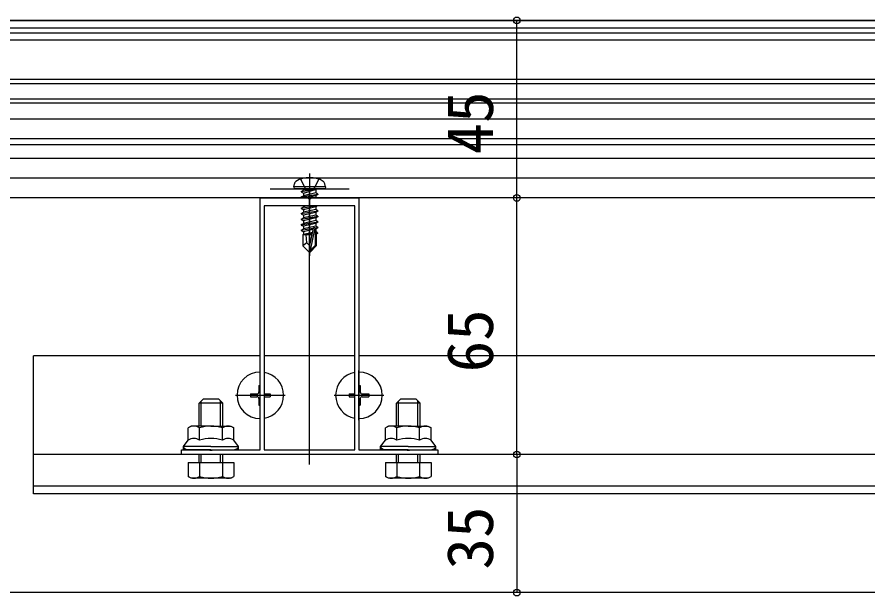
# Model space of a CAD drawing. Units: millimetres, scale not verified. Extents: x -700 to 700, y -1043 to 1037.
# Drawn here: x -289.6 to -74, y -702.1 to -555.4 of the extents above; entities that cross this region are included whole.
import ezdxf
from ezdxf.enums import TextEntityAlignment as Align

# ---------------------------------------------------------------- set-up
doc = ezdxf.new("R2010")
doc.units = ezdxf.units.MM
doc.header["$LTSCALE"] = 6
for name, color, linetype in [('0-2_YKK_11', 7, 'Continuous'), ('0-4_YKK_12', 2, 'Continuous'), ('0-5_YKK_13', 4, 'Continuous'), ('0-6_YKK_D', 6, 'Continuous')]:
    doc.layers.add(name, color=color, linetype=linetype)
doc.styles.add('ＭＳ ゴシック', font='')
doc.styles.get('ＭＳ ゴシック').set_extended_font_data('MS Gothic')

msp = doc.modelspace()

# ---------------------------------------------------------------- linework, layer by layer
at = {"layer": '0-2_YKK_11'}
for points in [[(-183, -666.2), (-248, -666.2), (-248, -665), (-240.958, -665), (-240.775, -665.12), (-240.225, -665.12), (-240.042, -665), (-228, -665), (-228, -601.2), (-215.958, -601.2), (-215.775, -601.32), (-215.225, -601.32), (-215.042, -601.2), (-203, -601.2), (-203, -665), (-190.958, -665), (-190.775, -665.12), (-190.225, -665.12), (-190.042, -665), (-183, -665)], [(-227, -603.2), (-227, -665), (-204, -665), (-204, -603.2)]]:
    msp.add_lwpolyline(points, close=True, dxfattribs=at)
at = {"layer": '0-4_YKK_12'}
for p, q in [((-396.982, -556.2), (19, -556.2)), ((465.982, -556.2), (-396.982, -556.2)), ((465.355, -558.2), (-396.355, -558.2)), ((465.144, -559.4), (-396.144, -559.4)), ((464.826, -561.2), (-395.826, -561.2)), ((479.5, -572.32), (-410.5, -572.32)), ((479.5, -577.2), (-410.5, -577.2)), ((479.5, -587.7), (-410.5, -587.7)), ((-215.5, -668.7), (-215.5, -598.7)), ((479.5, -601.2), (-410.5, -601.2)), ((-228, -641.2), (-285.5, -641.2)), ((-285.5, -676.2), (-285.5, -641.2)), ((-204, -641.2), (-227, -641.2)), ((22, -641.2), (-203, -641.2)), ((354.5, -666.2), (-285.5, -666.2)), ((354.5, -674.2), (-285.5, -674.2)), ((354.5, -676.2), (-285.5, -676.2))]:
    msp.add_line(p, q, dxfattribs=at)
msp.add_lwpolyline([(497, -701.2), (417.976, -701.2), (-348.976, -701.2), (-428, -701.2)], dxfattribs=at)
at = {"layer": '0-5_YKK_13'}
for p, q in [((479.5, -571.2), (-410.5, -571.2)), ((479.5, -576.2), (-410.5, -576.2)), ((479.5, -581.2), (-410.5, -581.2)), ((479.5, -586.2), (-410.5, -586.2)), ((479.5, -591.2), (-410.5, -591.2)), ((-215.5, -595), (-215.5, -615.9)), ((479.5, -596.2), (-410.5, -596.2)), ((-225.5, -598.9), (-205.5, -598.9)), ((-219.5, -598.4), (-219.359, -597.597)), ((-211.5, -598.4), (-219.5, -598.4)), ((-219.5, -598.4), (-219.412, -598.9)), ((-211.588, -598.9), (-219.412, -598.9)), ((-217.6, -599.55), (-214, -598.95)), ((-214, -599.05), (-217.6, -599.65)), ((-217.6, -599.55), (-217.05, -599.232)), ((-214, -598.95), (-217.05, -599.232)), ((-217.05, -599.967), (-214, -599.05)), ((-217.05, -599.1), (-217.05, -599.232)), ((-214, -598.95), (-214, -599.05)), ((-213.95, -599.1), (-213.95, -599.932)), ((-211.5, -598.4), (-211.641, -597.597)), ((-211.5, -598.4), (-211.588, -598.9)), ((-217.6, -599.55), (-217.6, -599.65)), ((-217.6, -599.55), (-217.6, -599.65)), ((-217.6, -599.65), (-217.05, -599.967)), ((-217.6, -600.95), (-213.4, -600.25)), ((-213.4, -600.35), (-217.6, -601.05)), ((-217.6, -600.95), (-217.05, -600.632)), ((-217.6, -600.95), (-217.6, -601.05)), ((-217.6, -601.05), (-217.34, -601.2)), ((-213.95, -599.932), (-217.05, -600.632)), ((-217.05, -599.967), (-217.05, -600.632)), ((-213.95, -600.667), (-216.309, -601.2)), ((-213.4, -600.25), (-213.95, -599.932)), ((-213.4, -600.35), (-213.95, -600.667)), ((-213.95, -600.667), (-213.95, -601.2)), ((-213.4, -600.25), (-213.4, -600.35)), ((-213.701, -603.2), (-217.6, -603.85)), ((-217.6, -603.75), (-214.301, -603.2)), ((-217.6, -603.75), (-217.05, -603.432)), ((-217.6, -603.75), (-217.6, -603.85)), ((-216.021, -603.2), (-217.05, -603.432)), ((-217.05, -603.2), (-217.05, -603.432)), ((-213.95, -603.467), (-213.95, -604.132)), ((-217.6, -603.85), (-217.05, -604.167)), ((-217.6, -605.15), (-213.4, -604.45)), ((-213.4, -604.55), (-217.6, -605.25)), ((-217.6, -605.15), (-217.05, -604.832)), ((-217.6, -605.15), (-217.6, -605.25)), ((-217.6, -605.25), (-217.05, -605.567)), ((-217.6, -606.55), (-213.4, -605.85)), ((-213.4, -605.95), (-217.6, -606.65)), ((-213.95, -604.132), (-217.05, -604.832)), ((-217.05, -604.167), (-217.05, -604.832)), ((-213.95, -605.532), (-217.05, -606.232)), ((-217.05, -605.567), (-217.05, -606.232)), ((-213.4, -604.45), (-213.95, -604.132)), ((-213.95, -604.867), (-213.95, -605.532)), ((-213.4, -605.85), (-213.95, -605.532)), ((-213.4, -604.45), (-213.4, -604.55)), ((-213.4, -605.85), (-213.4, -605.95)), ((-217.6, -606.55), (-217.05, -606.232)), ((-217.6, -606.55), (-217.6, -606.65)), ((-217.6, -606.65), (-217.05, -606.967)), ((-217.6, -607.95), (-213.4, -607.25)), ((-213.4, -607.35), (-217.6, -608.05)), ((-217.6, -607.95), (-217.05, -607.632)), ((-217.6, -607.95), (-217.6, -608.05)), ((-217.6, -608.05), (-217.05, -608.367)), ((-213.95, -606.932), (-217.05, -607.632)), ((-217.05, -606.967), (-217.05, -607.632)), ((-213.95, -606.267), (-213.95, -606.932)), ((-213.4, -607.25), (-213.95, -606.932)), ((-213.95, -607.667), (-213.95, -608.332)), ((-213.4, -607.25), (-213.4, -607.35)), ((-217.6, -609.35), (-214.574, -608.846)), ((-214.602, -608.95), (-217.6, -609.45)), ((-217.6, -609.35), (-217.05, -609.032)), ((-217.6, -609.35), (-217.6, -609.45)), ((-217.6, -609.45), (-217.05, -609.767)), ((-213.95, -608.332), (-217.05, -609.032)), ((-217.05, -608.367), (-217.05, -609.032)), ((-214.66, -609.228), (-217.05, -609.767)), ((-217.05, -609.767), (-217.05, -610.432)), ((-214.805, -609.925), (-217.05, -610.432)), ((-214.865, -610.217), (-216.583, -610.5)), ((-214.59, -608.893), (-215.5, -613.278)), ((-214.168, -608.777), (-215.35, -614.476)), ((-214.168, -608.778), (-213.4, -608.65)), ((-213.4, -608.75), (-214.113, -608.869)), ((-213.95, -609.732), (-214.103, -609.767)), ((-214.1, -608.948), (-214.1, -613.226)), ((-213.5, -609.992), (-214.1, -610.091)), ((-213.5, -610.208), (-214.1, -610.324)), ((-213.4, -608.65), (-213.95, -608.332)), ((-213.95, -609.067), (-213.95, -609.732)), ((-213.5, -609.992), (-213.95, -609.732)), ((-213.5, -610.208), (-213.8, -610.381)), ((-213.5, -609.992), (-213.5, -610.208)), ((-213.4, -608.65), (-213.4, -608.75)), ((-217.2, -610.5), (-217.05, -610.432)), ((-217.2, -610.5), (-217.2, -613.35)), ((-214.924, -610.5), (-217.2, -610.5)), ((-214.92, -610.484), (-215.004, -610.5)), ((-213.8, -610.5), (-214.1, -610.5)), ((-213.8, -610.381), (-213.8, -613.35)), ((-216.243, -612.547), (-217.2, -613.35)), ((-215.65, -614.9), (-217.2, -613.35)), ((-215.5, -613.278), (-215.65, -614.9)), ((-215.5, -613.278), (-215.5, -614.9)), ((-214.1, -613.226), (-215.35, -614.476)), ((-215.35, -614.9), (-213.8, -613.35)), ((-215.35, -614.476), (-215.35, -614.9)), ((-213.8, -613.35), (-214.1, -613.226)), ((-215.65, -614.9), (-215.35, -614.9)), ((-228, -657.5), (-228, -644.9)), ((-203, -657.5), (-203, -644.9)), ((-228.35, -648.7), (-228, -648.7)), ((-228.35, -648.7), (-228.35, -650.35)), ((-203, -648.7), (-202.65, -648.7)), ((-202.65, -648.7), (-202.65, -650.35)), ((-234.3, -651.2), (-221.7, -651.2)), ((-230.5, -650.85), (-230.5, -651.55)), ((-230.5, -650.85), (-228.85, -650.85)), ((-227, -650.85), (-225.5, -650.85)), ((-225.5, -650.85), (-225.5, -651.55)), ((-209.3, -651.2), (-196.7, -651.2)), ((-205.5, -650.85), (-205.5, -651.55)), ((-205.5, -650.85), (-204, -650.85)), ((-202.15, -650.85), (-200.5, -650.85)), ((-200.5, -650.85), (-200.5, -651.55)), ((-237.5, -653.2), (-243.5, -653.2)), ((-242.96, -659), (-242.96, -652.66)), ((-238.04, -659), (-238.04, -652.66)), ((-230.5, -651.55), (-228.85, -651.55)), ((-228.35, -652.05), (-228.35, -653.7)), ((-227, -651.55), (-225.5, -651.55)), ((-205.5, -651.55), (-204, -651.55)), ((-202.65, -652.05), (-202.65, -653.7)), ((-202.15, -651.55), (-200.5, -651.55)), ((-187.5, -653.2), (-193.5, -653.2)), ((-192.96, -659), (-192.96, -652.66)), ((-188.04, -659), (-188.04, -652.66)), ((-228.35, -653.7), (-228, -653.7)), ((-203, -653.7), (-202.65, -653.7)), ((-245.5, -659), (-246.274, -659.447)), ((-246.274, -662.6), (-246.274, -659.447)), ((-240.5, -659), (-245.5, -659)), ((-243.387, -662.6), (-243.387, -659.447)), ((-240.5, -659), (-235.5, -659)), ((-237.613, -662.6), (-237.613, -659.447)), ((-235.5, -659), (-234.726, -659.447)), ((-234.726, -662.6), (-234.726, -659.447)), ((-195.5, -659), (-196.274, -659.447)), ((-196.274, -662.6), (-196.274, -659.447)), ((-190.5, -659), (-195.5, -659)), ((-193.387, -662.6), (-193.387, -659.447)), ((-190.5, -659), (-185.5, -659)), ((-187.613, -662.6), (-187.613, -659.447)), ((-185.5, -659), (-184.726, -659.447)), ((-184.726, -662.6), (-184.726, -659.447)), ((-247.5, -665), (-247.5, -664.2)), ((-240.5, -665), (-247.5, -665)), ((-243.5, -668.2), (-243.5, -666.2)), ((-242.96, -668.2), (-242.96, -666.2)), ((-240.5, -665), (-233.5, -665)), ((-238.04, -668.2), (-238.04, -666.2)), ((-237.5, -668.2), (-237.5, -666.2)), ((-233.5, -665), (-233.5, -664.2)), ((-197.5, -665), (-197.5, -664.2)), ((-190.5, -665), (-197.5, -665)), ((-193.5, -668.2), (-193.5, -666.2)), ((-192.96, -668.2), (-192.96, -666.2)), ((-190.5, -665), (-183.5, -665)), ((-188.04, -668.2), (-188.04, -666.2)), ((-187.5, -668.2), (-187.5, -666.2)), ((-183.5, -665), (-183.5, -664.2)), ((-246.274, -668.2), (-246.274, -671.753)), ((-243.387, -668.2), (-243.387, -671.753)), ((-237.613, -668.2), (-237.613, -671.753)), ((-196.274, -668.2), (-196.274, -671.753)), ((-193.387, -668.2), (-193.387, -671.753)), ((-187.613, -668.2), (-187.613, -671.753)), ((-245.5, -672.2), (-246.274, -671.753)), ((-235.5, -672.2), (-245.5, -672.2)), ((-235.5, -672.2), (-234.726, -671.753)), ((-195.5, -672.2), (-196.274, -671.753)), ((-185.5, -672.2), (-195.5, -672.2)), ((-185.5, -672.2), (-184.726, -671.753))]:
    msp.add_line(p, q, dxfattribs=at)
for points in [[(479.5, -571.2), (479.5, -601.2), (-410.5, -601.2)], [(-217.8, -596.42), (-216.645, -598.737), (-215.5, -599.346)], [(-213.2, -596.42), (-214.355, -598.737), (-215.5, -599.346)], [(-213.487, -603.2), (-213.95, -603.467), (-217.05, -604.167)], [(-213.4, -604.55), (-213.95, -604.867), (-217.05, -605.567)], [(-213.4, -605.95), (-213.95, -606.267), (-217.05, -606.967)], [(-213.4, -607.35), (-213.95, -607.667), (-217.05, -608.367)], [(-213.4, -608.75), (-213.95, -609.067), (-214.1, -609.101)], [(-215.5, -613.278), (-216.243, -612.547), (-216.4, -610.5)], [(-243.5, -659), (-243.5, -653.2), (-242.5, -652.2)], [(-237.5, -659), (-237.5, -653.2), (-238.5, -652.2), (-242.5, -652.2)], [(-193.5, -659), (-193.5, -653.2), (-192.5, -652.2)], [(-187.5, -659), (-187.5, -653.2), (-188.5, -652.2), (-192.5, -652.2)], [(-240.5, -664.2), (-247.5, -664.2), (-246.274, -662.6)], [(-240.5, -664.2), (-233.5, -664.2), (-234.726, -662.6)], [(-190.5, -664.2), (-197.5, -664.2), (-196.274, -662.6)], [(-190.5, -664.2), (-183.5, -664.2), (-184.726, -662.6)], [(-246.274, -668.2), (-234.726, -668.2), (-234.726, -671.753)], [(-196.274, -668.2), (-184.726, -668.2), (-184.726, -671.753)]]:
    msp.add_lwpolyline(points, dxfattribs=at)
for centre, radius, start, end in [((-218.472, -597.754), 0.9, 122.05588, 170), ((-215.5, -602.5), 6.5, 57.94412, 122.05588), ((-212.528, -597.754), 0.9, 10, 57.94412), ((-217.25, -599.1), 0.2, 0, 90), ((-213.75, -599.1), 0.2, 90, 180), ((-214.348, -608.948), 0.248, 0, 167.19096), ((-228, -651.2), 5.9, 90, 270), ((-228, -651.2), 5.9, 279.75826, 80.24174), ((-203, -651.2), 5.9, 99.75826, 260.24174), ((-203, -651.2), 5.9, 270, 90), ((-228.85, -650.35), 0.5, 270, 0), ((-202.15, -650.35), 0.5, 180, 270), ((-228.85, -652.05), 0.5, 0, 90), ((-202.15, -652.05), 0.5, 90, 180), ((-244.83, -661.556), 2.556, 55.61575, 124.38425), ((-240.5, -668.553), 9.553, 90, 107.58795), ((-240.5, -668.553), 9.553, 72.41205, 90), ((-236.17, -661.556), 2.556, 55.61575, 124.38425), ((-194.83, -661.556), 2.556, 55.61575, 124.38425), ((-190.5, -668.553), 9.553, 90, 107.58795), ((-190.5, -668.553), 9.553, 72.41205, 90), ((-186.17, -661.556), 2.556, 55.61575, 124.38425), ((-244.83, -664.709), 2.556, 55.61575, 124.38425), ((-240.5, -671.707), 9.553, 90, 107.58795), ((-240.5, -671.707), 9.553, 72.41205, 90), ((-236.17, -664.709), 2.556, 55.61575, 124.38425), ((-194.83, -664.709), 2.556, 55.61575, 124.38425), ((-190.5, -671.707), 9.553, 90, 107.58795), ((-190.5, -671.707), 9.553, 72.41205, 90), ((-186.17, -664.709), 2.556, 55.61575, 124.38425), ((-244.83, -669.644), 2.556, 235.61575, 304.38425), ((-240.5, -662.647), 9.553, 252.41205, 287.58795), ((-236.17, -669.644), 2.556, 235.61575, 304.38425), ((-194.83, -669.644), 2.556, 235.61575, 304.38425), ((-190.5, -662.647), 9.553, 252.41205, 287.58795), ((-186.17, -669.644), 2.556, 235.61575, 304.38425)]:
    msp.add_arc(centre, radius, start, end, dxfattribs=at)
for centre, start_param, end_param in [((-246, -664.2), 3.1415927, 4.712389), ((-235, -664.2), 4.712389, 6.2831853), ((-196, -664.2), 3.1415927, 4.712389), ((-185, -664.2), 4.712389, 6.2831853)]:
    msp.add_ellipse(centre, major_axis=(1.5, 0), ratio=0.533333, start_param=start_param, end_param=end_param, dxfattribs=at)
at = {"layer": '0-6_YKK_D'}
for p, q in [((-163, -601.2), (-163, -556.2)), ((-163, -666.2), (-163, -601.2)), ((-163, -666.2), (-163, -701.2))]:
    msp.add_line(p, q, dxfattribs=at)
for centre in [(-163, -556.2), (-163, -601.2), (-163, -601.2), (-163, -666.2), (-163, -666.2), (-163, -701.2)]:
    msp.add_circle(centre, 0.85, dxfattribs=at)

# ---------------------------------------------------------------- texts
at = {"layer": '0-6_YKK_D', "style": 'ＭＳ ゴシック'}
for s, p in [('45', (-165.5, -590.155)), ('65', (-165.5, -645.382)), ('35', (-165.5, -695.336))]:
    msp.add_text(s, height=11.73, rotation=90, dxfattribs=at).set_placement(p, align=Align.BOTTOM_LEFT)

doc.saveas('drawing.dxf')
